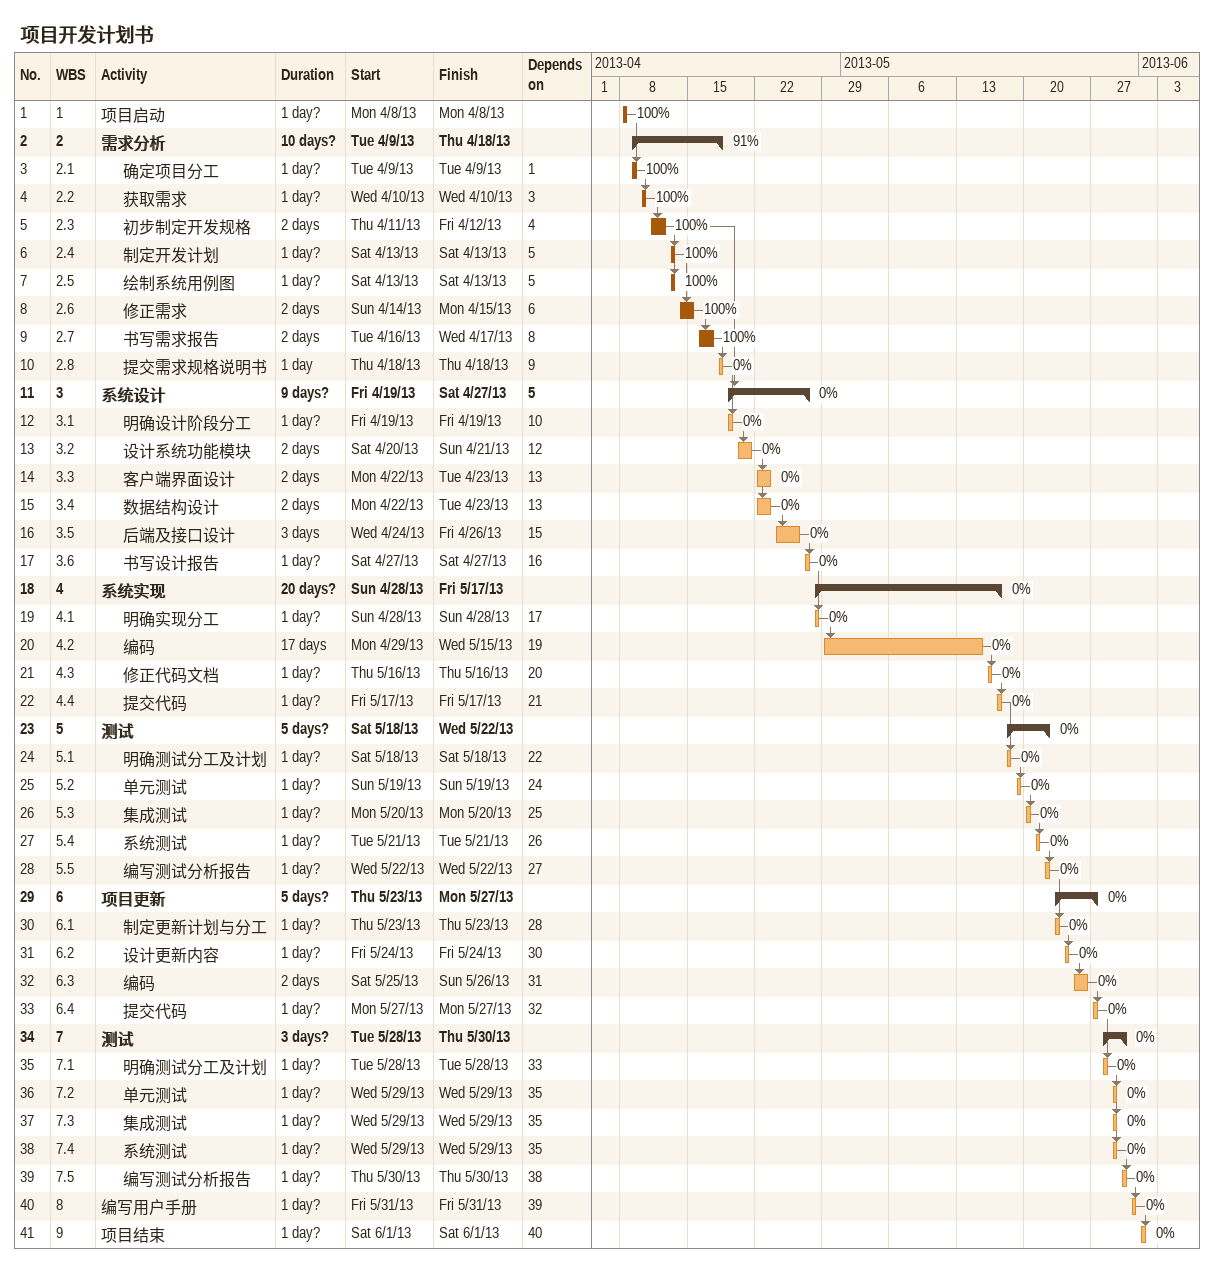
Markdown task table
项目开发计划书

| ID | WBS | Task | Duration | Start | Finish | Predecessors | % complete |
|---|---|---|---|---|---|---|---|
| 1 | 1 | 项目启动 | 1d? | 2013-04-08 | 2013-04-08 |  | 100 |
| 2 | 2 | **需求分析** | 10d? | 2013-04-09 | 2013-04-18 |  | 91 |
| 3 | 2.1 | 确定项目分工 | 1d? | 2013-04-09 | 2013-04-09 | 1 | 100 |
| 4 | 2.2 | 获取需求 | 1d? | 2013-04-10 | 2013-04-10 | 3 | 100 |
| 5 | 2.3 | 初步制定开发规格 | 2d | 2013-04-11 | 2013-04-12 | 4 | 100 |
| 6 | 2.4 | 制定开发计划 | 1d? | 2013-04-13 | 2013-04-13 | 5 | 100 |
| 7 | 2.5 | 绘制系统用例图 | 1d? | 2013-04-13 | 2013-04-13 | 5 | 100 |
| 8 | 2.6 | 修正需求 | 2d | 2013-04-14 | 2013-04-15 | 6 | 100 |
| 9 | 2.7 | 书写需求报告 | 2d | 2013-04-16 | 2013-04-17 | 8 | 100 |
| 10 | 2.8 | 提交需求规格说明书 | 1d | 2013-04-18 | 2013-04-18 | 9 | 0 |
| 11 | 3 | **系统设计** | 9d? | 2013-04-19 | 2013-04-27 | 5 | 0 |
| 12 | 3.1 | 明确设计阶段分工 | 1d? | 2013-04-19 | 2013-04-19 | 10 | 0 |
| 13 | 3.2 | 设计系统功能模块 | 2d | 2013-04-20 | 2013-04-21 | 12 | 0 |
| 14 | 3.3 | 客户端界面设计 | 2d | 2013-04-22 | 2013-04-23 | 13 | 0 |
| 15 | 3.4 | 数据结构设计 | 2d | 2013-04-22 | 2013-04-23 | 13 | 0 |
| 16 | 3.5 | 后端及接口设计 | 3d | 2013-04-24 | 2013-04-26 | 15 | 0 |
| 17 | 3.6 | 书写设计报告 | 1d? | 2013-04-27 | 2013-04-27 | 16 | 0 |
| 18 | 4 | **系统实现** | 20d? | 2013-04-28 | 2013-05-17 |  | 0 |
| 19 | 4.1 | 明确实现分工 | 1d? | 2013-04-28 | 2013-04-28 | 17 | 0 |
| 20 | 4.2 | 编码 | 17d | 2013-04-29 | 2013-05-15 | 19 | 0 |
| 21 | 4.3 | 修正代码文档 | 1d? | 2013-05-16 | 2013-05-16 | 20 | 0 |
| 22 | 4.4 | 提交代码 | 1d? | 2013-05-17 | 2013-05-17 | 21 | 0 |
| 23 | 5 | **测试** | 5d? | 2013-05-18 | 2013-05-22 |  | 0 |
| 24 | 5.1 | 明确测试分工及计划 | 1d? | 2013-05-18 | 2013-05-18 | 22 | 0 |
| 25 | 5.2 | 单元测试 | 1d? | 2013-05-19 | 2013-05-19 | 24 | 0 |
| 26 | 5.3 | 集成测试 | 1d? | 2013-05-20 | 2013-05-20 | 25 | 0 |
| 27 | 5.4 | 系统测试 | 1d? | 2013-05-21 | 2013-05-21 | 26 | 0 |
| 28 | 5.5 | 编写测试分析报告 | 1d? | 2013-05-22 | 2013-05-22 | 27 | 0 |
| 29 | 6 | **项目更新** | 5d? | 2013-05-23 | 2013-05-27 |  | 0 |
| 30 | 6.1 | 制定更新计划与分工 | 1d? | 2013-05-23 | 2013-05-23 | 28 | 0 |
| 31 | 6.2 | 设计更新内容 | 1d? | 2013-05-24 | 2013-05-24 | 30 | 0 |
| 32 | 6.3 | 编码 | 2d | 2013-05-25 | 2013-05-26 | 31 | 0 |
| 33 | 6.4 | 提交代码 | 1d? | 2013-05-27 | 2013-05-27 | 32 | 0 |
| 34 | 7 | **测试** | 3d? | 2013-05-28 | 2013-05-30 |  | 0 |
| 35 | 7.1 | 明确测试分工及计划 | 1d? | 2013-05-28 | 2013-05-28 | 33 | 0 |
| 36 | 7.2 | 单元测试 | 1d? | 2013-05-29 | 2013-05-29 | 35 | 0 |
| 37 | 7.3 | 集成测试 | 1d? | 2013-05-29 | 2013-05-29 | 35 | 0 |
| 38 | 7.4 | 系统测试 | 1d? | 2013-05-29 | 2013-05-29 | 35 | 0 |
| 39 | 7.5 | 编写测试分析报告 | 1d? | 2013-05-30 | 2013-05-30 | 38 | 0 |
| 40 | 8 | 编写用户手册 | 1d? | 2013-05-31 | 2013-05-31 | 39 | 0 |
| 41 | 9 | 项目结束 | 1d? | 2013-06-01 | 2013-06-01 | 40 | 0 |
